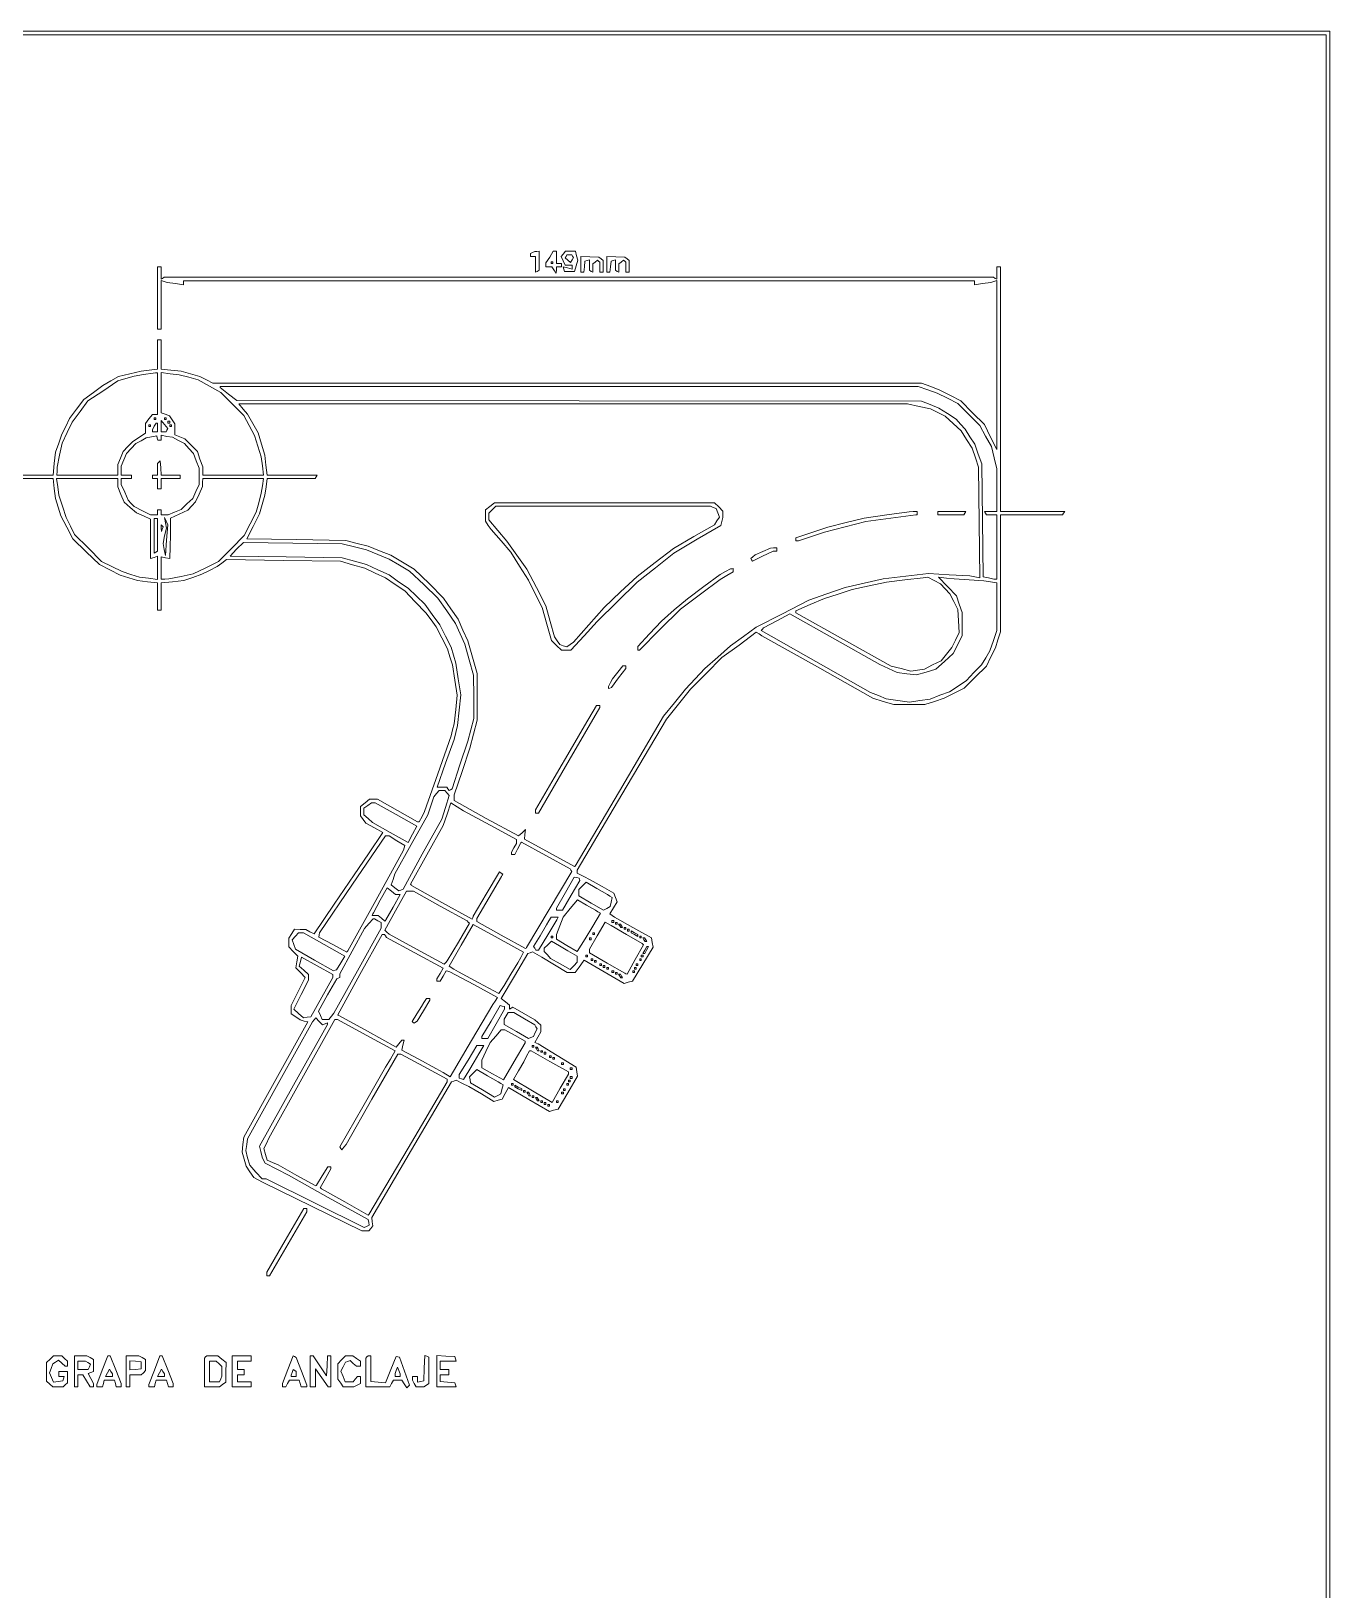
# Paper-space layout 'AN-13-DGE-068' of a CAD drawing. Header units: metres, sheet in millimetres. Extents: x 12 to 193, y 4 to 291.
# Drawn here: x 98.2 to 192.7, y 156.4 to 269.9 of the extents above; entities that cross this region are included whole.
import ezdxf

# ---------------------------------------------------------------- set-up
doc = ezdxf.new("R2010")
doc.units = ezdxf.units.M
doc.layers.add('DGE_CONTORNOS', color=7, linetype='Continuous', lineweight=0)
doc.layers.add('DGE_DATOS', color=7, linetype='Continuous', lineweight=0)

# ---------------------------------------------------------------- blocks, each defined once
blk = doc.blocks.new('LP_REF_DGE_MT_068')
at = {"layer": 'DGE_CONTORNOS'}
for points in [[(29.43, 147.7), (29.43, 25.53), (111.08, 25.53), (192.74, 25.53), (192.74, 147.7), (192.74, 269.87), (111.08, 269.87), (29.43, 269.87)], [(192.48, 163.99), (192.48, 58.35), (117.71, 58.35), (42.93, 58.35), (42.93, 163.99), (42.93, 269.62), (117.71, 269.62), (192.48, 269.62)], [(134.72, 253.76), (134.56, 253.7), (134.56, 253.58), (134.56, 253.47), (134.75, 253.47), (134.94, 253.47), (134.94, 252.89), (134.94, 252.32), (135.06, 252.39), (135.19, 252.47), (135.19, 253.16), (135.19, 253.85), (135.03, 253.84), (134.87, 253.83)], [(135.96, 253.42), (135.69, 253), (135.69, 252.85), (135.69, 252.71), (135.9, 252.71), (136.11, 252.71), (136.27, 252.49), (136.44, 252.27), (136.45, 252.49), (136.45, 252.71), (136.64, 252.71), (136.83, 252.71), (136.83, 252.84), (136.83, 252.96), (136.64, 252.96), (136.45, 252.96), (136.45, 253.4), (136.45, 253.85), (136.33, 253.85), (136.22, 253.85)], [(136.2, 253.03), (136.2, 252.96), (136.14, 252.96), (136.07, 252.96), (136.07, 253.03), (136.07, 253.09), (136.14, 253.09), (136.2, 253.09)], [(136.95, 253.65), (136.79, 253.46), (136.93, 253.15), (137.08, 252.84), (137.33, 252.84), (137.59, 252.84), (137.59, 252.7), (137.59, 252.56), (137.26, 252.64), (136.93, 252.72), (136.99, 252.56), (137.04, 252.39), (137.4, 252.39), (137.77, 252.39), (137.88, 252.8), (138, 253.2), (137.92, 253.52), (137.83, 253.85), (137.47, 253.85), (137.11, 253.85)], [(137.63, 253.49), (137.7, 253.39), (137.59, 253.22), (137.48, 253.04), (137.28, 253.21), (137.08, 253.37), (137.15, 253.48), (137.22, 253.59), (137.4, 253.59), (137.57, 253.59)], [(138.22, 252.9), (138.22, 252.33), (138.34, 252.33), (138.45, 252.33), (138.49, 252.73), (138.53, 253.13), (138.69, 253.18), (138.85, 253.24), (138.85, 252.85), (138.85, 252.47), (138.97, 252.39), (139.1, 252.32), (139.1, 252.62), (139.1, 252.93), (139.27, 253.07), (139.44, 253.21), (139.52, 253.13), (139.61, 253.05), (139.61, 252.69), (139.61, 252.33), (139.73, 252.33), (139.86, 252.33), (139.86, 252.76), (139.86, 253.18), (139.7, 253.3), (139.54, 253.42), (138.88, 253.45), (138.22, 253.47)], [(140.11, 252.9), (140.11, 252.33), (140.23, 252.33), (140.35, 252.33), (140.39, 252.73), (140.43, 253.13), (140.58, 253.18), (140.74, 253.24), (140.74, 252.85), (140.74, 252.47), (140.87, 252.39), (140.99, 252.32), (140.99, 252.62), (140.99, 252.93), (141.16, 253.07), (141.33, 253.21), (141.42, 253.13), (141.5, 253.05), (141.5, 252.69), (141.5, 252.33), (141.62, 252.33), (141.75, 252.33), (141.75, 252.76), (141.75, 253.18), (141.59, 253.3), (141.44, 253.42), (140.77, 253.45), (140.11, 253.47)], [(107.42, 243.5), (107.42, 241.98), (107.24, 241.98), (107.06, 241.98), (106.8, 241.65), (106.54, 241.32), (106.54, 240.96), (106.54, 240.6), (106.07, 240.29), (105.59, 239.99), (105.25, 239.63), (104.91, 239.27), (104.72, 238.8), (104.52, 238.33), (104.52, 237.95), (104.52, 237.56), (102.31, 237.56), (100.1, 237.56), (100.11, 237.85), (100.11, 238.13), (100.29, 239.01), (100.48, 239.88), (100.84, 240.65), (101.2, 241.41), (101.78, 242.19), (102.35, 242.96), (103.44, 243.68), (104.53, 244.41), (105.12, 244.59), (105.72, 244.77), (106.41, 244.88), (107.11, 244.98), (107.27, 245), (107.42, 245.01)], [(109.7, 244.68), (110.39, 244.49), (111.21, 244.03), (112.03, 243.58), (112.86, 242.74), (113.69, 241.9), (114.08, 241.18), (114.48, 240.45), (114.73, 239.67), (114.97, 238.89), (115.05, 238.23), (115.13, 237.56), (112.92, 237.56), (110.71, 237.56), (110.71, 237.86), (110.71, 238.16), (110.51, 238.72), (110.32, 239.27), (109.86, 239.73), (109.41, 240.2), (109.05, 240.35), (108.69, 240.5), (108.69, 240.9), (108.69, 241.3), (108.48, 241.58), (108.28, 241.87), (107.98, 241.99), (107.68, 242.1), (107.68, 243.56), (107.68, 245.02), (108.34, 244.94), (109, 244.86)], [(163.47, 243.77), (164.15, 243.53), (164.91, 243.15), (165.67, 242.77), (166.47, 241.96), (167.27, 241.16), (167.69, 240.4), (168.12, 239.64), (168.31, 238.82), (168.5, 238.01), (168.5, 236.46), (168.51, 234.91), (168.06, 234.91), (167.61, 234.91), (167.69, 234.79), (167.76, 234.66), (168.13, 234.66), (168.51, 234.66), (168.51, 232.33), (168.51, 229.99), (168.4, 229.99), (168.29, 229.99), (167.9, 230.07), (167.52, 230.15), (167.47, 234.27), (167.41, 238.39), (167.15, 239.09), (166.89, 239.8), (166.55, 240.35), (166.2, 240.91), (165.87, 241.27), (165.54, 241.63), (164.91, 242.04), (164.28, 242.44), (163.65, 242.69), (163.02, 242.93), (138.1, 242.96), (113.19, 243), (112.58, 243.46), (111.97, 243.93), (111.97, 243.96), (111.97, 244), (137.38, 244), (162.79, 244)], [(107.3, 241.67), (107.3, 241.6), (107.23, 241.6), (107.17, 241.6), (107.17, 241.67), (107.17, 241.73), (107.23, 241.73), (107.3, 241.73)], [(108.06, 241.67), (108.06, 241.6), (107.99, 241.6), (107.93, 241.6), (107.93, 241.67), (107.93, 241.73), (107.99, 241.73), (108.06, 241.73)], [(162.85, 242.56), (163.68, 242.38), (164.21, 242.11), (164.75, 241.84), (165.32, 241.31), (165.9, 240.78), (166.3, 240.15), (166.71, 239.51), (166.94, 238.82), (167.16, 238.13), (167.21, 234.11), (167.27, 230.09), (166.91, 230.16), (166.55, 230.23), (165.04, 230.31), (163.52, 230.39), (161.88, 230.19), (160.23, 230), (158.85, 229.69), (157.46, 229.38), (156.14, 228.92), (154.81, 228.46), (152.91, 227.47), (151, 226.49), (150.07, 225.81), (149.13, 225.13), (148.19, 224.31), (147.24, 223.49), (146.54, 222.73), (145.84, 221.98), (145.04, 220.99), (144.25, 220.01), (141.03, 214.56), (137.81, 209.1), (137.79, 209.08), (137.77, 209.06), (135.94, 210.05), (134.12, 211.05), (134.16, 211.4), (134.21, 211.76), (133.95, 211.52), (133.69, 211.29), (131.35, 212.57), (129, 213.86), (129, 214.08), (129, 214.29), (129.58, 215.99), (130.15, 217.69), (130.42, 218.7), (130.69, 219.71), (130.68, 221.41), (130.68, 223.11), (130.34, 224.3), (130, 225.49), (129.64, 226.27), (129.29, 227.06), (128.76, 227.83), (128.24, 228.6), (127.18, 229.66), (126.11, 230.72), (125.25, 231.22), (124.4, 231.72), (123.58, 232.05), (122.76, 232.39), (121.94, 232.59), (121.12, 232.8), (117.51, 232.86), (113.91, 232.92), (114.38, 233.82), (114.84, 234.73), (115.04, 235.42), (115.24, 236.11), (115.32, 236.71), (115.39, 237.31), (117.14, 237.31), (118.89, 237.31), (118.97, 237.44), (119.05, 237.56), (117.22, 237.56), (115.39, 237.56), (115.31, 238.29), (115.22, 239.02), (114.98, 239.82), (114.74, 240.63), (114.35, 241.31), (113.96, 241.99), (113.65, 242.37), (113.33, 242.74), (137.67, 242.74), (162.01, 242.74)], [(106.92, 241.16), (106.92, 241.1), (106.86, 241.1), (106.79, 241.1), (106.79, 241.16), (106.79, 241.23), (106.86, 241.23), (106.92, 241.23)], [(107.42, 241.04), (107.42, 240.72), (107.23, 240.72), (107.05, 240.72), (107.05, 240.79), (107.05, 240.86), (107.18, 241.11), (107.31, 241.35), (107.37, 241.35), (107.42, 241.35)], [(108.11, 240.83), (108.04, 240.72), (107.86, 240.72), (107.68, 240.72), (107.68, 241.13), (107.68, 241.54), (107.93, 241.24), (108.18, 240.95)], [(108.31, 241.41), (108.31, 241.35), (108.24, 241.35), (108.18, 241.35), (108.18, 241.41), (108.18, 241.48), (108.24, 241.48), (108.31, 241.48)], [(108.43, 241.16), (108.43, 241.1), (108.37, 241.1), (108.31, 241.1), (108.31, 241.16), (108.31, 241.23), (108.37, 241.23), (108.43, 241.23)], [(107.56, 240.09), (107.68, 240.09), (107.68, 240.28), (107.68, 240.46), (108.09, 240.38), (108.5, 240.31), (108.94, 240.08), (109.38, 239.86), (109.71, 239.5), (110.04, 239.14), (110.24, 238.6), (110.45, 238.06), (110.45, 237.47), (110.45, 236.87), (110.21, 236.37), (109.98, 235.86), (109.55, 235.46), (109.13, 235.05), (108.66, 234.86), (108.19, 234.66), (107.93, 234.66), (107.68, 234.66), (107.68, 234.85), (107.68, 235.04), (107.55, 235.04), (107.42, 235.04), (107.42, 234.85), (107.42, 234.66), (107.17, 234.66), (106.91, 234.66), (106.32, 234.96), (105.72, 235.27), (105.51, 235.5), (105.29, 235.74), (105.04, 236.31), (104.78, 236.87), (104.78, 237.09), (104.77, 237.31), (105.15, 237.31), (105.53, 237.31), (105.53, 237.44), (105.53, 237.56), (105.15, 237.56), (104.77, 237.56), (104.77, 237.88), (104.77, 238.2), (104.97, 238.67), (105.17, 239.14), (105.51, 239.5), (105.85, 239.86), (106.23, 240.06), (106.6, 240.26), (106.98, 240.34), (107.36, 240.42), (107.4, 240.25), (107.44, 240.09)], [(107.52, 238.5), (107.42, 238.41), (107.42, 237.99), (107.42, 237.56), (107.23, 237.56), (107.05, 237.56), (107.05, 237.44), (107.05, 237.31), (107.23, 237.31), (107.42, 237.31), (107.42, 236.93), (107.42, 236.56), (107.55, 236.56), (107.68, 236.56), (107.68, 236.93), (107.68, 237.31), (108.37, 237.31), (109.06, 237.31), (109.06, 237.44), (109.06, 237.56), (108.38, 237.56), (107.69, 237.56), (107.65, 238.08), (107.61, 238.6)], [(104.52, 237.01), (104.52, 236.7), (104.76, 236.15), (104.99, 235.6), (105.44, 235.21), (105.89, 234.82), (106.4, 234.59), (106.92, 234.36), (106.92, 232.93), (106.92, 231.49), (107.17, 231.57), (107.42, 231.65), (107.42, 230.81), (107.42, 229.97), (106.76, 230.05), (106.1, 230.14), (105.47, 230.33), (104.84, 230.53), (104.09, 230.9), (103.35, 231.28), (102.37, 232.26), (101.39, 233.23), (101.08, 233.85), (100.77, 234.47), (100.51, 235.29), (100.24, 236.11), (100.16, 236.71), (100.08, 237.31), (102.3, 237.31), (104.52, 237.31)], [(115.05, 236.78), (114.97, 236.24), (114.79, 235.55), (114.6, 234.87), (114.16, 234.01), (113.73, 233.15), (112.8, 232.21), (111.86, 231.28), (110.94, 230.82), (110.01, 230.37), (109.13, 230.18), (108.24, 230), (107.96, 229.99), (107.68, 229.99), (107.68, 230.8), (107.68, 231.6), (107.99, 231.54), (108.31, 231.48), (108.34, 232.34), (108.36, 233.21), (108.37, 233.81), (108.37, 234.42), (109, 234.71), (109.63, 235.01), (109.91, 235.31), (110.18, 235.61), (110.44, 236.18), (110.7, 236.74), (110.7, 237.03), (110.71, 237.31), (112.92, 237.31), (115.13, 237.31)], [(131.61, 235.28), (131.28, 235.02), (131.28, 234.62), (131.28, 234.21), (131.49, 233.9), (131.7, 233.59), (132.42, 232.77), (133.14, 231.95), (133.77, 230.93), (134.41, 229.9), (134.91, 228.91), (135.41, 227.91), (135.75, 226.71), (136.09, 225.51), (136.46, 225.16), (136.83, 224.82), (137.17, 224.82), (137.5, 224.82), (138.46, 225.86), (139.41, 226.9), (140.87, 228.34), (142.32, 229.77), (143.66, 230.82), (145, 231.88), (146.7, 232.89), (148.41, 233.89), (148.49, 234.18), (148.56, 234.47), (148.56, 234.7), (148.57, 234.93), (148.26, 235.24), (147.95, 235.55), (139.94, 235.55), (131.94, 235.55)], [(147.87, 235.21), (148.08, 235.13), (148.2, 234.82), (148.32, 234.5), (148.13, 234.22), (147.95, 233.93), (146.46, 233.08), (144.97, 232.22), (143.64, 231.2), (142.32, 230.18), (141.12, 229.05), (139.92, 227.91), (138.81, 226.65), (137.69, 225.39), (137.45, 225.22), (137.21, 225.05), (136.95, 225.13), (136.7, 225.22), (136.51, 225.5), (136.32, 225.79), (136, 226.91), (135.67, 228.04), (134.99, 229.38), (134.3, 230.72), (133.58, 231.73), (132.85, 232.75), (132.19, 233.52), (131.53, 234.3), (131.53, 234.54), (131.53, 234.79), (131.78, 235.04), (132.03, 235.29), (139.85, 235.29), (147.66, 235.29)], [(160.49, 234.66), (158.85, 234.43), (157.53, 234.1), (156.2, 233.77), (155.03, 233.38), (153.87, 233), (153.87, 232.88), (153.87, 232.77), (153.97, 232.77), (154.07, 232.77), (155.01, 233.09), (155.95, 233.41), (157.46, 233.79), (158.98, 234.18), (160.79, 234.42), (162.6, 234.66), (162.65, 234.66), (162.7, 234.66), (162.7, 234.79), (162.7, 234.91), (162.42, 234.9), (162.13, 234.89)], [(164.22, 234.79), (164.22, 234.66), (165.15, 234.66), (166.09, 234.66), (166.17, 234.79), (166.25, 234.91), (165.23, 234.91), (164.22, 234.91)], [(107.42, 233.22), (107.42, 232.03), (107.3, 231.95), (107.17, 231.87), (107.17, 233.14), (107.17, 234.41), (107.3, 234.41), (107.42, 234.41)], [(107.76, 233.63), (107.7, 233.46), (107.69, 233.71), (107.68, 233.95), (107.75, 233.87), (107.83, 233.79)], [(108.08, 232.82), (108.01, 231.7), (107.91, 232.14), (107.82, 232.58), (107.94, 233.14), (108.07, 233.7), (108, 234.08), (107.93, 234.47), (108.04, 234.21), (108.16, 233.95)], [(121.75, 232.34), (122.63, 232.13), (123.45, 231.79), (124.27, 231.45), (125.02, 231.01), (125.76, 230.57), (126.8, 229.59), (127.83, 228.61), (128.47, 227.68), (129.11, 226.76), (129.44, 226.01), (129.78, 225.26), (130.1, 224.12), (130.42, 222.99), (130.43, 221.41), (130.43, 219.83), (130.22, 219.01), (130, 218.19), (129.43, 216.46), (128.86, 214.72), (128.75, 214.66), (128.64, 214.59), (128.56, 214.72), (128.48, 214.85), (128.13, 214.85), (127.78, 214.85), (128.39, 216.58), (129.01, 218.32), (129.14, 218.82), (129.26, 219.33), (129.38, 220.45), (129.49, 221.57), (129.31, 222.72), (129.14, 223.87), (128.96, 224.45), (128.78, 225.03), (128.37, 225.84), (127.96, 226.65), (127.42, 227.41), (126.88, 228.16), (126.27, 228.74), (125.66, 229.32), (124.97, 229.8), (124.27, 230.29), (123.45, 230.66), (122.63, 231.04), (121.75, 231.29), (120.86, 231.54), (116.78, 231.6), (112.7, 231.66), (113.18, 232.16), (113.67, 232.66), (117.27, 232.61), (120.86, 232.56)], [(151.47, 232), (150.91, 231.75), (150.75, 231.61), (150.59, 231.48), (150.65, 231.38), (150.71, 231.29), (151.46, 231.65), (152.22, 232.01), (152.35, 232.01), (152.48, 232.01), (152.48, 232.14), (152.48, 232.26), (152.26, 232.26), (152.04, 232.25)], [(148.76, 230.54), (148.38, 230.33), (147.18, 229.45), (145.98, 228.56), (145.03, 227.74), (144.09, 226.93), (143.23, 226.01), (142.38, 225.09), (142.38, 224.96), (142.38, 224.82), (142.43, 224.82), (142.49, 224.82), (143.98, 226.31), (145.47, 227.79), (146.93, 228.88), (148.38, 229.96), (148.85, 230.24), (149.32, 230.52), (149.32, 230.64), (149.32, 230.75), (149.23, 230.74), (149.13, 230.74)], [(166.49, 229.93), (167.56, 229.86), (168.03, 229.78), (168.51, 229.71), (168.51, 227.98), (168.51, 226.25), (168.25, 225.51), (168, 224.77), (167.7, 224.26), (167.39, 223.75), (166.84, 223.18), (166.3, 222.61), (165.68, 222.2), (165.06, 221.79), (164.35, 221.53), (163.65, 221.26), (162.9, 221.14), (162.15, 221.02), (161.3, 221.15), (160.44, 221.28), (159.88, 221.51), (159.32, 221.73), (155.33, 223.99), (151.34, 226.25), (151.44, 226.34), (151.53, 226.43), (152.48, 226.95), (153.44, 227.46), (156.71, 225.62), (159.99, 223.77), (160.62, 223.48), (161.25, 223.19), (161.96, 223.1), (162.66, 223.02), (163.36, 223.22), (164.06, 223.43), (164.7, 224), (165.33, 224.57), (165.66, 225.22), (165.98, 225.88), (165.98, 226.71), (165.98, 227.55), (165.77, 228.16), (165.56, 228.78), (164.91, 229.45), (164.26, 230.12), (164.84, 230.06), (165.41, 230)], [(163.94, 229.88), (164.4, 229.64), (164.74, 229.28), (165.08, 228.92), (165.37, 228.35), (165.66, 227.78), (165.71, 226.94), (165.76, 226.09), (165.49, 225.55), (165.23, 225.01), (164.84, 224.53), (164.44, 224.05), (163.83, 223.74), (163.23, 223.44), (162.74, 223.36), (162.25, 223.28), (161.53, 223.47), (160.82, 223.66), (157.35, 225.59), (153.88, 227.53), (153.87, 227.6), (153.87, 227.68), (154.91, 228.13), (155.95, 228.57), (156.96, 228.9), (157.97, 229.23), (159.22, 229.5), (160.47, 229.76), (161.81, 229.93), (163.14, 230.09), (163.31, 230.1), (163.47, 230.12)], [(140.91, 223.21), (140.53, 222.74), (140.38, 222.46), (140.24, 222.18), (140.24, 222.1), (140.24, 222.02), (140.35, 222.06), (140.46, 222.1), (140.98, 222.8), (141.5, 223.49), (141.5, 223.58), (141.5, 223.68), (141.39, 223.68), (141.29, 223.68)], [(138.49, 219.3), (137.62, 217.81), (136.28, 215.51), (134.94, 213.2), (134.94, 213.08), (134.94, 212.95), (135.04, 212.95), (135.15, 212.95), (137.38, 216.8), (139.61, 220.64), (139.61, 220.71), (139.61, 220.78), (139.48, 220.78), (139.36, 220.78)], [(128.5, 214.41), (128.65, 214.23), (128.37, 213.37), (128.1, 212.51), (126.69, 209.96), (125.29, 207.41), (125.13, 207.35), (124.98, 207.29), (124.7, 207.51), (124.42, 207.74), (124.56, 208.13), (124.7, 208.53), (125.89, 210.67), (127.09, 212.82), (127.31, 213.49), (127.52, 214.15), (127.72, 214.37), (127.91, 214.59), (128.13, 214.59), (128.34, 214.59)], [(124.78, 212.86), (126.3, 212.01), (125.97, 211.41), (125.65, 210.82), (124.36, 211.55), (123.07, 212.28), (122.75, 212.55), (122.44, 212.83), (122.44, 213.07), (122.44, 213.32), (122.72, 213.51), (123, 213.71), (123.13, 213.71), (123.26, 213.71)], [(131.62, 212.08), (133.55, 211.04), (133.54, 210.89), (133.54, 210.75), (133.36, 210.43), (133.18, 210.11), (133.17, 210.02), (133.17, 209.93), (133.29, 209.93), (133.42, 209.93), (133.62, 210.34), (133.83, 210.75), (133.87, 210.79), (133.91, 210.83), (135.68, 209.86), (137.46, 208.89), (137.51, 208.8), (137.57, 208.71), (135.93, 205.94), (134.28, 203.17), (134.24, 203.13), (134.2, 203.09), (132.42, 204.08), (130.65, 205.07), (130.65, 205.17), (130.65, 205.27), (131.55, 206.81), (132.45, 208.35), (132.5, 208.43), (132.54, 208.52), (132.42, 208.59), (132.3, 208.67), (131.35, 207.06), (130.4, 205.44), (130.36, 205.34), (130.32, 205.23), (128.12, 206.45), (125.91, 207.68), (125.87, 207.73), (125.82, 207.77), (127.02, 209.91), (128.22, 212.06), (128.5, 212.88), (128.77, 213.7), (129.23, 213.41), (129.7, 213.13)], [(124.84, 210.94), (125.41, 210.59), (125.37, 210.43), (125.33, 210.26), (123.3, 206.59), (121.26, 202.92), (121.23, 202.88), (121.2, 202.84), (120.18, 203.38), (119.16, 203.93), (119.19, 204.09), (119.22, 204.25), (121.62, 207.78), (124.02, 211.31), (124.15, 211.3), (124.27, 211.29)], [(138.13, 208.14), (138.15, 208.06), (137.53, 206.97), (136.9, 205.89), (136.68, 205.89), (136.45, 205.89), (136.45, 205.96), (136.45, 206.04), (137.1, 207.17), (137.75, 208.3), (137.93, 208.26), (138.1, 208.22)], [(140.35, 206.91), (140.52, 206.8), (140.44, 206.47), (140.36, 206.15), (140.12, 206.02), (139.88, 205.89), (138.98, 206.4), (138.09, 206.92), (138.09, 207.16), (138.09, 207.4), (138.35, 207.66), (138.61, 207.92), (139.39, 207.47), (140.17, 207.02)], [(124.91, 207.02), (125.08, 207.02), (124.56, 206.11), (124.04, 205.19), (124, 205.14), (123.96, 205.09), (123.73, 205.3), (123.49, 205.51), (123.27, 205.51), (123.05, 205.51), (123.09, 205.61), (123.14, 205.7), (123.63, 206.61), (124.13, 207.51), (124.44, 207.27), (124.75, 207.02)], [(127.99, 206.19), (129.95, 205.11), (130.04, 205.02), (130.12, 204.94), (129.32, 203.57), (128.51, 202.19), (128.4, 202.08), (128.28, 201.96), (126.28, 203.05), (124.27, 204.14), (124.12, 204.29), (123.97, 204.44), (124.75, 205.85), (125.53, 207.27), (125.79, 207.27), (126.04, 207.27)], [(139.47, 205.77), (139.65, 205.66), (139.1, 204.73), (138.55, 203.8), (138.26, 203.34), (137.97, 202.87), (137.21, 203.32), (136.45, 203.77), (136.45, 203.94), (136.45, 204.12), (136.69, 204.75), (136.93, 205.38), (137.46, 206.01), (137.98, 206.64), (138.64, 206.26), (139.29, 205.88)], [(136.54, 205.29), (136.49, 205.19), (135.82, 204.09), (135.15, 202.98), (135.05, 202.98), (134.95, 202.98), (134.87, 203.11), (134.79, 203.24), (135.26, 204.03), (135.73, 204.81), (135.9, 205.1), (136.08, 205.38), (136.33, 205.38), (136.59, 205.38)], [(119.55, 203.4), (121.05, 202.55), (120.75, 202.05), (120.45, 201.54), (120.34, 201.51), (120.23, 201.48), (118.85, 202.26), (117.46, 203.05), (117.34, 203.39), (117.22, 203.73), (117.45, 203.99), (117.69, 204.25), (117.87, 204.25), (118.05, 204.25)], [(123.46, 205.12), (123.7, 204.99), (123.7, 204.79), (123.7, 204.58), (121.98, 201.48), (120.26, 198.38), (120.07, 198.16), (119.88, 197.94), (119.64, 197.94), (119.41, 197.94), (119.27, 198.23), (119.14, 198.53), (119.8, 199.72), (120.47, 200.9), (120.57, 200.94), (120.68, 200.99), (120.68, 201.12), (120.68, 201.26), (121.58, 202.91), (122.48, 204.56), (122.8, 204.91), (123.12, 205.26), (123.17, 205.26), (123.22, 205.26)], [(133.85, 202.45), (133.65, 202.06), (133.14, 201.23), (132.64, 200.4), (132.46, 200.11), (132.27, 199.82), (130.8, 200.6), (129.32, 201.39), (128.98, 201.59), (128.64, 201.8), (129.52, 203.33), (130.4, 204.85), (132.22, 203.84), (134.05, 202.83)], [(141.56, 204.12), (142.7, 203.47), (142.74, 203.42), (142.79, 203.37), (142.19, 202.3), (141.59, 201.23), (141.51, 201.26), (141.44, 201.3), (140.14, 202.04), (138.85, 202.78), (138.85, 202.91), (138.85, 203.05), (139.42, 204.03), (139.99, 205.01), (140.21, 204.89), (140.43, 204.77)], [(139.23, 204.18), (139.23, 204.12), (139.16, 204.12), (139.1, 204.12), (139.1, 204.18), (139.1, 204.25), (139.16, 204.25), (139.23, 204.25)], [(140.62, 205.07), (140.62, 205), (140.55, 205), (140.49, 205), (140.49, 205.07), (140.49, 205.13), (140.55, 205.13), (140.62, 205.13)], [(140.87, 204.94), (140.87, 204.88), (140.8, 204.88), (140.74, 204.88), (140.74, 204.94), (140.74, 205), (140.8, 205), (140.87, 205)], [(141.18, 204.75), (141.26, 204.62), (141.2, 204.62), (141.13, 204.62), (141.06, 204.75), (140.98, 204.88), (141.04, 204.88), (141.11, 204.88)], [(141.5, 204.56), (141.5, 204.5), (141.44, 204.5), (141.37, 204.5), (141.37, 204.56), (141.37, 204.62), (141.44, 204.62), (141.5, 204.62)], [(141.75, 204.44), (141.75, 204.37), (141.69, 204.37), (141.62, 204.37), (141.62, 204.44), (141.62, 204.5), (141.69, 204.5), (141.75, 204.5)], [(142.38, 204.05), (142.38, 203.98), (142.13, 204.12), (141.88, 204.25), (141.88, 204.32), (141.88, 204.38), (142.13, 204.25), (142.38, 204.11)], [(124.01, 204.01), (124.08, 203.9), (126.15, 202.78), (128.21, 201.67), (127.98, 201.29), (127.74, 200.9), (127.74, 200.81), (127.74, 200.71), (127.86, 200.71), (127.98, 200.71), (128.21, 201.09), (128.43, 201.48), (128.56, 201.44), (128.69, 201.41), (130.43, 200.47), (132.16, 199.54), (131.99, 199.27), (131.82, 199.01), (130.27, 196.39), (128.72, 193.76), (128.2, 194.07), (127.68, 194.37), (126.44, 195.03), (125.2, 195.69), (125.28, 196.06), (125.36, 196.42), (125.28, 196.42), (125.2, 196.42), (124.99, 196.17), (124.78, 195.92), (122.69, 197.07), (120.61, 198.22), (120.57, 198.25), (120.54, 198.28), (122.15, 201.2), (123.77, 204.11), (123.85, 204.12), (123.94, 204.12)], [(137.62, 202.74), (137.96, 202.54), (137.96, 202.32), (137.96, 202.1), (137.71, 201.84), (137.45, 201.58), (136.73, 201.98), (136.01, 202.38), (135.79, 202.63), (135.57, 202.89), (135.57, 203), (135.57, 203.11), (135.83, 203.37), (136.09, 203.63), (136.68, 203.28), (137.27, 202.94)], [(136.2, 203.93), (136.2, 203.87), (136.14, 203.87), (136.07, 203.87), (136.07, 203.93), (136.07, 203.99), (136.14, 203.99), (136.2, 203.99)], [(138.97, 203.8), (138.97, 203.74), (138.91, 203.74), (138.85, 203.74), (138.85, 203.8), (138.85, 203.87), (138.91, 203.87), (138.97, 203.87)], [(142.63, 203.93), (142.63, 203.87), (142.57, 203.87), (142.51, 203.87), (142.51, 203.93), (142.51, 203.99), (142.57, 203.99), (142.63, 203.99)], [(142.95, 203.74), (143.03, 203.61), (142.96, 203.61), (142.9, 203.61), (142.82, 203.74), (142.75, 203.87), (142.81, 203.87), (142.87, 203.87)], [(143.01, 202.98), (142.88, 202.73), (142.81, 202.73), (142.75, 202.73), (142.89, 202.98), (143.02, 203.24), (143.09, 203.24), (143.15, 203.24)], [(120.17, 201.09), (120.17, 200.99), (119.37, 199.56), (118.57, 198.12), (118.31, 198.09), (118.05, 198.05), (117.69, 198.36), (117.33, 198.68), (117.87, 199.74), (118.4, 200.8), (118.4, 201.01), (118.4, 201.21), (118.07, 201.51), (117.74, 201.82), (117.82, 202.14), (117.9, 202.46), (119.03, 201.83), (120.17, 201.2)], [(138.72, 202.54), (138.72, 202.48), (138.66, 202.48), (138.6, 202.48), (138.6, 202.54), (138.6, 202.61), (138.66, 202.61), (138.72, 202.61)], [(139.1, 202.29), (139.1, 202.23), (139.04, 202.23), (138.97, 202.23), (138.97, 202.29), (138.97, 202.35), (139.04, 202.35), (139.1, 202.35)], [(139.35, 202.16), (139.35, 202.1), (139.29, 202.1), (139.23, 202.1), (139.23, 202.16), (139.23, 202.23), (139.29, 202.23), (139.35, 202.23)], [(139.73, 201.91), (139.73, 201.85), (139.67, 201.85), (139.61, 201.85), (139.61, 201.91), (139.61, 201.97), (139.67, 201.97), (139.73, 201.97)], [(142.38, 201.91), (142.38, 201.85), (142.32, 201.85), (142.26, 201.85), (142.26, 201.91), (142.26, 201.97), (142.32, 201.97), (142.38, 201.97)], [(142.63, 202.29), (142.63, 202.23), (142.57, 202.23), (142.51, 202.23), (142.51, 202.29), (142.51, 202.35), (142.57, 202.35), (142.63, 202.35)], [(142.76, 202.54), (142.76, 202.48), (142.7, 202.48), (142.63, 202.48), (142.63, 202.54), (142.63, 202.61), (142.7, 202.61), (142.76, 202.61)], [(139.98, 201.78), (139.98, 201.72), (139.92, 201.72), (139.86, 201.72), (139.86, 201.78), (139.86, 201.85), (139.92, 201.85), (139.98, 201.85)], [(140.24, 201.66), (140.24, 201.6), (140.17, 201.6), (140.11, 201.6), (140.11, 201.66), (140.11, 201.72), (140.17, 201.72), (140.24, 201.72)], [(140.62, 201.41), (140.62, 201.34), (140.55, 201.34), (140.49, 201.34), (140.49, 201.41), (140.49, 201.47), (140.55, 201.47), (140.62, 201.47)], [(140.87, 201.28), (140.87, 201.22), (140.8, 201.22), (140.74, 201.22), (140.74, 201.28), (140.74, 201.34), (140.8, 201.34), (140.87, 201.34)], [(141.18, 201.09), (141.26, 200.96), (141.2, 200.96), (141.13, 200.96), (141.06, 201.09), (140.98, 201.22), (141.04, 201.22), (141.11, 201.22)], [(142.13, 201.41), (142.13, 201.34), (142.07, 201.34), (142, 201.34), (142, 201.41), (142, 201.47), (142.07, 201.47), (142.13, 201.47)], [(142.26, 201.66), (142.26, 201.6), (142.19, 201.6), (142.13, 201.6), (142.13, 201.66), (142.13, 201.72), (142.19, 201.72), (142.26, 201.72)], [(126.81, 199.17), (126.63, 198.88), (126.3, 198.33), (125.96, 197.79), (126.02, 197.72), (126.09, 197.66), (126.2, 197.73), (126.32, 197.8), (126.78, 198.57), (127.24, 199.34), (127.24, 199.4), (127.24, 199.45), (127.11, 199.45), (126.99, 199.45)], [(132.68, 198.78), (132.68, 198.69), (132.07, 197.62), (131.47, 196.55), (131.24, 196.55), (131.02, 196.55), (131.02, 196.62), (131.02, 196.69), (131.69, 197.82), (132.35, 198.94), (132.51, 198.91), (132.68, 198.88)], [(119.61, 197.61), (119.79, 197.68), (119.79, 197.62), (119.79, 197.56), (117.32, 193.14), (114.85, 188.71), (114.94, 188.31), (115.03, 187.9), (115.14, 187.69), (115.25, 187.48), (116.1, 187.04), (116.95, 186.6), (119.85, 184.98), (122.76, 183.36), (122.79, 183.15), (122.83, 182.95), (122.64, 182.87), (122.45, 182.8), (118.89, 184.56), (115.33, 186.32), (115.18, 186.32), (115.03, 186.32), (114.58, 186.82), (114.13, 187.32), (113.98, 187.86), (113.84, 188.4), (113.91, 188.82), (113.97, 189.25), (116.33, 193.5), (118.69, 197.75), (118.81, 197.9), (118.93, 198.04), (119.18, 197.79), (119.43, 197.54)], [(122.61, 196.79), (124.71, 195.64), (124.37, 195.05), (124.02, 194.46), (122.36, 191.57), (120.69, 188.67), (120.77, 188.55), (120.84, 188.43), (120.99, 188.63), (121.14, 188.84), (123.02, 192.12), (124.9, 195.41), (125.02, 195.41), (125.13, 195.41), (126.81, 194.5), (128.5, 193.58), (128.5, 193.48), (128.5, 193.38), (125.65, 188.56), (122.79, 183.74), (122.77, 183.72), (122.76, 183.69), (121.05, 184.65), (119.35, 185.6), (119.31, 185.64), (119.26, 185.68), (119.65, 186.36), (120.04, 187.05), (120.04, 187.13), (120.04, 187.21), (119.93, 187.21), (119.81, 187.21), (119.41, 186.54), (119, 185.88), (118.98, 185.85), (118.95, 185.82), (117.57, 186.58), (116.2, 187.35), (115.79, 187.52), (115.39, 187.69), (115.27, 188.11), (115.16, 188.53), (115.34, 188.91), (115.53, 189.29), (117.93, 193.61), (120.33, 197.94), (120.42, 197.94), (120.51, 197.94)], [(134.12, 197.98), (134.87, 197.53), (134.96, 197.4), (135.04, 197.26), (134.91, 196.98), (134.78, 196.69), (134.59, 196.62), (134.41, 196.55), (133.54, 197.06), (132.66, 197.57), (132.66, 197.76), (132.66, 197.95), (132.8, 198.2), (132.93, 198.44), (133.14, 198.44), (133.36, 198.44)], [(133.44, 196.77), (134.18, 196.36), (134.18, 196.3), (134.17, 196.23), (133.38, 194.88), (132.59, 193.53), (131.81, 193.97), (131.02, 194.42), (131.03, 194.69), (131.03, 194.97), (131.32, 195.61), (131.62, 196.25), (132.03, 196.71), (132.44, 197.18), (132.57, 197.18), (132.7, 197.18)], [(130.81, 195.44), (130.47, 194.84), (130.08, 194.2), (129.7, 193.56), (129.54, 193.61), (129.38, 193.67), (129.38, 193.79), (129.38, 193.92), (130.02, 194.98), (130.66, 196.04), (130.91, 196.04), (131.16, 196.04)], [(135.97, 194.88), (137.33, 194.11), (137.33, 194.03), (137.33, 193.96), (136.73, 192.92), (136.13, 191.89), (134.72, 192.73), (133.32, 193.56), (133.69, 194.2), (134.07, 194.84), (134.27, 195.25), (134.48, 195.66), (134.55, 195.66), (134.61, 195.66)], [(134.81, 195.98), (134.81, 195.92), (134.75, 195.92), (134.68, 195.92), (134.68, 195.98), (134.68, 196.04), (134.75, 196.04), (134.81, 196.04)], [(135.13, 195.79), (135.2, 195.66), (135.14, 195.66), (135.08, 195.66), (135, 195.79), (134.92, 195.92), (134.98, 195.92), (135.05, 195.92)], [(135.44, 195.6), (135.44, 195.54), (135.38, 195.54), (135.31, 195.54), (135.31, 195.6), (135.31, 195.66), (135.38, 195.66), (135.44, 195.66)], [(135.69, 195.47), (135.69, 195.41), (135.63, 195.41), (135.57, 195.41), (135.57, 195.47), (135.57, 195.54), (135.63, 195.54), (135.69, 195.54)], [(136.07, 195.22), (136.07, 195.16), (136.01, 195.16), (135.95, 195.16), (135.95, 195.22), (135.95, 195.28), (136.01, 195.28), (136.07, 195.28)], [(136.32, 195.1), (136.32, 195.03), (136.26, 195.03), (136.2, 195.03), (136.2, 195.1), (136.2, 195.16), (136.26, 195.16), (136.32, 195.16)], [(132.4, 193.28), (132.57, 193.17), (132.49, 192.84), (132.41, 192.52), (132.18, 192.39), (131.94, 192.27), (131.07, 192.8), (130.21, 193.33), (130.17, 193.54), (130.12, 193.75), (130.39, 194.02), (130.65, 194.28), (131.44, 193.83), (132.22, 193.38)], [(136.96, 194.72), (136.96, 194.65), (136.89, 194.65), (136.83, 194.65), (136.83, 194.72), (136.83, 194.78), (136.89, 194.78), (136.96, 194.78)], [(137.59, 194.34), (137.59, 194.28), (137.52, 194.28), (137.46, 194.28), (137.46, 194.34), (137.46, 194.4), (137.52, 194.4), (137.59, 194.4)], [(133.3, 193.2), (133.3, 193.14), (133.23, 193.14), (133.17, 193.14), (133.17, 193.2), (133.17, 193.27), (133.23, 193.27), (133.3, 193.27)], [(133.93, 192.82), (133.93, 192.75), (133.67, 192.89), (133.42, 193.02), (133.42, 193.09), (133.42, 193.15), (133.67, 193.01), (133.93, 192.88)], [(137.08, 192.82), (137.08, 192.76), (137.02, 192.76), (136.96, 192.76), (136.96, 192.82), (136.96, 192.89), (137.02, 192.89), (137.08, 192.89)], [(137.33, 193.2), (137.33, 193.14), (137.27, 193.14), (137.21, 193.14), (137.21, 193.2), (137.21, 193.27), (137.27, 193.27), (137.33, 193.27)], [(137.46, 193.45), (137.46, 193.39), (137.4, 193.39), (137.33, 193.39), (137.33, 193.45), (137.33, 193.52), (137.4, 193.52), (137.46, 193.52)], [(137.59, 193.71), (137.59, 193.64), (137.52, 193.64), (137.46, 193.64), (137.46, 193.71), (137.46, 193.77), (137.52, 193.77), (137.59, 193.77)], [(134.18, 192.7), (134.18, 192.63), (134.12, 192.63), (134.05, 192.63), (134.05, 192.7), (134.05, 192.76), (134.12, 192.76), (134.18, 192.76)], [(134.49, 192.51), (134.57, 192.38), (134.51, 192.38), (134.45, 192.38), (134.37, 192.51), (134.29, 192.63), (134.35, 192.63), (134.42, 192.63)], [(134.81, 192.32), (134.81, 192.26), (134.75, 192.26), (134.68, 192.26), (134.68, 192.32), (134.68, 192.38), (134.75, 192.38), (134.81, 192.38)], [(135.13, 192.13), (135.2, 192), (135.14, 192), (135.08, 192), (135, 192.13), (134.92, 192.26), (134.98, 192.26), (135.05, 192.26)], [(135.44, 191.94), (135.44, 191.88), (135.38, 191.88), (135.31, 191.88), (135.31, 191.94), (135.31, 192), (135.38, 192), (135.44, 192)], [(135.69, 191.81), (135.69, 191.75), (135.63, 191.75), (135.57, 191.75), (135.57, 191.81), (135.57, 191.88), (135.63, 191.88), (135.69, 191.88)], [(135.95, 191.69), (135.95, 191.62), (135.88, 191.62), (135.82, 191.62), (135.82, 191.69), (135.82, 191.75), (135.88, 191.75), (135.95, 191.75)], [(136.58, 191.94), (136.58, 191.88), (136.51, 191.88), (136.45, 191.88), (136.45, 191.94), (136.45, 192), (136.51, 192), (136.58, 192)], [(136.96, 192.57), (136.96, 192.51), (136.89, 192.51), (136.83, 192.51), (136.83, 192.57), (136.83, 192.63), (136.89, 192.63), (136.96, 192.63)], [(116.72, 181.85), (115.37, 179.53), (115.37, 179.39), (115.37, 179.26), (115.47, 179.26), (115.56, 179.26), (116.92, 181.59), (118.28, 183.93), (118.28, 184.05), (118.28, 184.18), (118.18, 184.18), (118.07, 184.18)], [(99.6, 173.2), (99.35, 172.95), (99.35, 172.27), (99.35, 171.6), (99.58, 171.39), (99.81, 171.18), (100.18, 171.18), (100.56, 171.18), (100.71, 171.33), (100.86, 171.48), (100.86, 171.9), (100.86, 172.31), (100.55, 172.31), (100.23, 172.31), (100.23, 172.13), (100.23, 171.94), (100.43, 171.94), (100.63, 171.94), (100.58, 171.78), (100.53, 171.62), (100.19, 171.58), (99.85, 171.54), (99.7, 171.87), (99.55, 172.2), (99.67, 172.53), (99.79, 172.86), (100, 172.99), (100.22, 173.12), (100.45, 172.91), (100.69, 172.69), (100.78, 172.69), (100.86, 172.69), (100.86, 172.87), (100.86, 173.05), (100.66, 173.25), (100.46, 173.45), (100.16, 173.45), (99.85, 173.45)], [(101.37, 172.31), (101.37, 171.18), (101.49, 171.18), (101.62, 171.18), (101.62, 171.62), (101.62, 172.06), (101.8, 172.06), (101.98, 172.06), (102.25, 171.62), (102.52, 171.18), (102.64, 171.18), (102.75, 171.18), (102.75, 171.31), (102.75, 171.44), (102.57, 171.8), (102.38, 172.16), (102.57, 172.24), (102.75, 172.31), (102.75, 172.75), (102.75, 173.19), (102.51, 173.32), (102.27, 173.45), (101.82, 173.45), (101.37, 173.45)], [(102.36, 172.96), (102.54, 172.85), (102.46, 172.64), (102.38, 172.44), (102, 172.44), (101.62, 172.44), (101.62, 172.76), (101.62, 173.07), (101.9, 173.07), (102.19, 173.07)], [(103.4, 172.4), (103.01, 171.36), (103.01, 171.27), (103.01, 171.18), (103.21, 171.18), (103.41, 171.18), (103.48, 171.43), (103.54, 171.68), (103.92, 171.68), (104.29, 171.68), (104.36, 171.43), (104.42, 171.18), (104.6, 171.18), (104.77, 171.18), (104.77, 171.3), (104.77, 171.42), (104.38, 172.43), (103.98, 173.45), (103.89, 173.45), (103.8, 173.45)], [(104.14, 172.03), (104.14, 171.94), (103.89, 171.94), (103.63, 171.94), (103.77, 172.21), (103.92, 172.48), (104.03, 172.3), (104.14, 172.13)], [(105.15, 172.31), (105.15, 171.18), (105.28, 171.18), (105.4, 171.18), (105.4, 171.62), (105.4, 172.06), (105.82, 172.06), (106.24, 172.06), (106.39, 172.21), (106.54, 172.37), (106.54, 172.78), (106.54, 173.19), (106.3, 173.32), (106.05, 173.45), (105.6, 173.45), (105.15, 173.45)], [(106.23, 172.76), (106.23, 172.5), (105.81, 172.46), (105.4, 172.43), (105.4, 172.76), (105.4, 173.09), (105.81, 173.05), (106.23, 173.01)], [(107.19, 172.4), (106.79, 171.36), (106.79, 171.27), (106.79, 171.18), (106.99, 171.18), (107.2, 171.18), (107.26, 171.43), (107.33, 171.68), (107.7, 171.68), (108.08, 171.68), (108.14, 171.43), (108.21, 171.18), (108.39, 171.18), (108.56, 171.18), (108.56, 171.3), (108.56, 171.42), (108.16, 172.43), (107.76, 173.45), (107.67, 173.45), (107.58, 173.45)], [(107.93, 172.03), (107.93, 171.94), (107.67, 171.94), (107.42, 171.94), (107.56, 172.21), (107.7, 172.48), (107.81, 172.3), (107.92, 172.13)], [(110.92, 173.37), (110.83, 173.28), (110.83, 172.23), (110.83, 171.18), (111.38, 171.18), (111.92, 171.18), (112.16, 171.35), (112.4, 171.53), (112.4, 172.25), (112.41, 172.97), (112.11, 173.21), (111.81, 173.45), (111.41, 173.45), (111, 173.45)], [(111.9, 172.87), (112.09, 172.68), (112.09, 172.32), (112.09, 171.96), (112.02, 171.76), (111.94, 171.56), (111.58, 171.56), (111.21, 171.56), (111.21, 172.31), (111.21, 173.07), (111.45, 173.07), (111.7, 173.07)], [(112.85, 172.31), (112.85, 171.18), (113.54, 171.18), (114.24, 171.18), (114.24, 171.37), (114.24, 171.56), (113.73, 171.56), (113.23, 171.56), (113.23, 171.81), (113.23, 172.06), (113.48, 172.06), (113.73, 172.06), (113.73, 172.25), (113.73, 172.44), (113.48, 172.44), (113.23, 172.44), (113.23, 172.76), (113.23, 173.07), (113.73, 173.07), (114.24, 173.07), (114.24, 173.26), (114.24, 173.45), (113.54, 173.45), (112.85, 173.45)], [(116.9, 172.45), (116.51, 171.44), (116.51, 171.31), (116.51, 171.18), (116.63, 171.18), (116.75, 171.18), (116.89, 171.43), (117.02, 171.68), (117.38, 171.68), (117.74, 171.68), (117.81, 171.43), (117.88, 171.18), (118.08, 171.18), (118.28, 171.18), (118.28, 171.25), (118.28, 171.31), (117.89, 172.32), (117.5, 173.32), (117.4, 173.39), (117.29, 173.45)], [(118.53, 172.31), (118.53, 171.18), (118.72, 171.18), (118.91, 171.18), (118.91, 171.84), (118.91, 172.49), (119.37, 171.84), (119.83, 171.18), (119.94, 171.18), (120.04, 171.18), (120.04, 172.31), (120.04, 173.45), (119.92, 173.45), (119.8, 173.45), (119.77, 172.73), (119.73, 172), (119.24, 172.73), (118.75, 173.45), (118.64, 173.45), (118.53, 173.45)], [(120.82, 173.16), (120.55, 172.87), (120.55, 172.3), (120.55, 171.74), (120.75, 171.46), (120.94, 171.18), (121.32, 171.18), (121.7, 171.18), (121.95, 171.31), (122.19, 171.44), (122.19, 171.69), (122.19, 171.94), (122.08, 171.94), (121.97, 171.94), (121.81, 171.75), (121.65, 171.56), (121.37, 171.56), (121.08, 171.56), (120.93, 171.94), (120.77, 172.33), (120.94, 172.65), (121.11, 172.98), (121.28, 173.04), (121.44, 173.1), (121.67, 172.9), (121.89, 172.69), (122.04, 172.69), (122.19, 172.69), (122.19, 172.88), (122.19, 173.06), (121.91, 173.25), (121.63, 173.45), (121.36, 173.45), (121.1, 173.45)], [(122.65, 173.37), (122.57, 173.28), (122.57, 172.23), (122.57, 171.18), (123.45, 171.18), (124.33, 171.18), (124.46, 171.43), (124.6, 171.68), (124.89, 171.68), (125.19, 171.68), (125.38, 171.4), (125.57, 171.12), (125.66, 171.21), (125.76, 171.3), (125.39, 172.32), (125.02, 173.34), (124.9, 173.37), (124.78, 173.39), (124.4, 172.44), (124.02, 171.49), (123.48, 171.53), (122.95, 171.57), (122.95, 172.51), (122.95, 173.45), (122.84, 173.45), (122.74, 173.45)], [(125.08, 172.03), (125.09, 171.94), (124.9, 171.94), (124.71, 171.94), (124.71, 172.05), (124.71, 172.17), (124.8, 172.39), (124.88, 172.61), (124.98, 172.37), (125.07, 172.13)], [(126.83, 172.55), (126.8, 171.62), (126.58, 171.58), (126.35, 171.54), (126.35, 171.74), (126.35, 171.94), (126.17, 171.94), (125.98, 171.94), (125.98, 171.8), (125.98, 171.67), (126.11, 171.42), (126.24, 171.18), (126.52, 171.18), (126.8, 171.18), (126.99, 171.3), (127.17, 171.42), (127.17, 172.39), (127.17, 173.36), (127.02, 173.42), (126.87, 173.47)], [(127.74, 172.32), (127.74, 171.18), (128.45, 171.18), (129.15, 171.18), (129.1, 171.34), (129.05, 171.49), (128.52, 171.53), (127.99, 171.57), (127.99, 171.82), (127.99, 172.06), (128.31, 172.06), (128.63, 172.06), (128.63, 172.25), (128.63, 172.44), (128.31, 172.44), (127.99, 172.44), (127.99, 172.76), (127.99, 173.07), (128.57, 173.07), (129.15, 173.07), (129.1, 173.23), (129.05, 173.39), (128.4, 173.43), (127.74, 173.46)], [(117.52, 172.12), (117.52, 171.94), (117.33, 171.94), (117.14, 171.94), (117.14, 171.99), (117.14, 172.04), (117.22, 172.24), (117.29, 172.44), (117.41, 172.37), (117.52, 172.3)]]:
    blk.add_lwpolyline(points, close=True, dxfattribs=at)
blk.add_lwpolyline([(97.22, 237.31), (98.52, 237.31), (99.82, 237.31), (99.91, 236.59), (99.99, 235.86), (100.19, 235.23), (100.39, 234.6), (100.82, 233.76), (101.26, 232.92), (102.23, 231.98), (103.2, 231.04), (103.95, 230.66), (104.71, 230.28), (105.34, 230.08), (105.97, 229.88), (106.7, 229.8), (107.42, 229.71), (107.42, 228.72), (107.42, 227.72), (107.55, 227.72), (107.68, 227.72), (107.68, 228.72), (107.68, 229.71), (108.51, 229.8), (109.34, 229.89), (110, 230.11), (110.65, 230.34), (111.21, 230.62), (111.77, 230.91), (112.11, 231.16), (112.44, 231.41), (116.59, 231.35), (120.74, 231.29), (121.62, 231.03), (122.51, 230.78), (123.26, 230.43), (124.02, 230.08), (124.71, 229.6), (125.41, 229.13), (126.18, 228.33), (126.94, 227.53), (127.33, 227.03), (127.71, 226.52), (128.12, 225.71), (128.52, 224.9), (128.7, 224.32), (128.88, 223.75), (129.05, 222.64), (129.22, 221.54), (129.12, 220.5), (129.01, 219.45), (128.9, 219.01), (128.79, 218.57), (127.82, 215.82), (126.86, 213.08), (126.67, 212.7), (126.47, 212.32), (126.41, 212.32), (126.35, 212.32), (124.89, 213.14), (123.42, 213.96), (123.14, 213.96), (122.85, 213.96), (122.52, 213.7), (122.19, 213.44), (122.19, 213.1), (122.19, 212.76), (122.38, 212.48), (122.57, 212.21), (123.2, 211.87), (123.82, 211.53), (122.77, 210), (121.72, 208.47), (120.27, 206.32), (118.81, 204.16), (118.51, 204.32), (118.21, 204.49), (117.81, 204.49), (117.4, 204.5), (117.19, 204.18), (116.98, 203.86), (116.98, 203.54), (116.98, 203.22), (117.3, 202.88), (117.62, 202.54), (117.55, 202.12), (117.49, 201.7), (117.83, 201.35), (118.17, 200.99), (117.66, 199.97), (117.14, 198.95), (117.14, 198.65), (117.14, 198.34), (117.48, 198.12), (117.81, 197.9), (118.09, 197.82), (118.36, 197.75), (116.03, 193.55), (113.7, 189.36), (113.64, 188.82), (113.58, 188.28), (113.72, 187.76), (113.86, 187.25), (114.14, 186.84), (114.43, 186.42), (114.74, 186.26), (115.06, 186.09), (118.67, 184.31), (122.28, 182.54), (122.54, 182.54), (122.79, 182.54), (122.94, 182.72), (123.09, 182.9), (123.05, 183.21), (123.01, 183.52), (125.91, 188.45), (128.82, 193.38), (128.98, 193.45), (129.15, 193.52), (129.61, 193.28), (130.08, 193.05), (130.99, 192.51), (131.9, 191.97), (132.2, 192.05), (132.5, 192.12), (132.73, 192.55), (132.96, 192.98), (134.45, 192.11), (135.94, 191.24), (136.25, 191.32), (136.57, 191.4), (137.27, 192.6), (137.98, 193.81), (137.94, 194.13), (137.9, 194.46), (136.51, 195.31), (135.13, 196.16), (135, 196.21), (134.87, 196.26), (135.09, 196.64), (135.31, 197.03), (135.31, 197.27), (135.31, 197.52), (135.09, 197.71), (134.87, 197.9), (134.07, 198.36), (133.28, 198.82), (133.16, 198.75), (133.04, 198.68), (133.04, 198.82), (133.04, 198.97), (132.74, 199.21), (132.43, 199.45), (133.4, 201.09), (134.37, 202.73), (134.53, 202.79), (134.7, 202.86), (135.04, 202.66), (135.38, 202.47), (136.3, 201.91), (137.23, 201.34), (137.53, 201.34), (137.82, 201.34), (138.1, 201.75), (138.39, 202.16), (138.42, 202.21), (138.46, 202.26), (139.92, 201.41), (141.38, 200.56), (141.68, 200.64), (141.99, 200.71), (142.74, 201.96), (143.49, 203.2), (143.43, 203.54), (143.36, 203.87), (142.02, 204.63), (140.68, 205.38), (140.5, 205.49), (140.33, 205.61), (140.6, 206.05), (140.87, 206.49), (140.75, 206.8), (140.63, 207.12), (139.77, 207.6), (138.91, 208.09), (138.44, 208.34), (137.96, 208.58), (137.96, 208.69), (137.96, 208.8), (141.21, 214.3), (144.46, 219.79), (145.34, 220.88), (146.22, 221.98), (147.36, 223.12), (148.5, 224.27), (149.75, 225.19), (151, 226.12), (151.2, 226), (151.41, 225.87), (155.44, 223.59), (159.48, 221.31), (160.24, 221.08), (161, 220.86), (162.13, 220.86), (163.27, 220.86), (163.96, 221.09), (164.66, 221.32), (165.39, 221.69), (166.12, 222.05), (166.93, 222.86), (167.74, 223.66), (168.07, 224.32), (168.4, 224.98), (168.58, 225.56), (168.76, 226.14), (168.76, 230.4), (168.76, 234.66), (171.02, 234.66), (173.29, 234.66), (173.36, 234.79), (173.44, 234.91), (171.1, 234.91), (168.76, 234.91), (168.76, 243.81), (168.76, 252.71), (168.63, 252.71), (168.51, 252.71), (168.51, 252.26), (168.51, 251.81), (168.39, 251.88), (168.27, 251.96), (138.09, 251.96), (107.91, 251.96), (107.79, 251.88), (107.68, 251.81), (107.68, 252.26), (107.68, 252.71), (107.55, 252.71), (107.42, 252.71), (107.42, 250.44), (107.42, 248.17), (107.55, 248.17), (107.68, 248.17), (107.68, 249.94), (107.68, 251.72), (107.9, 251.65), (108.12, 251.59), (108.72, 251.5), (109.32, 251.42), (109.32, 251.56), (109.32, 251.7), (138.09, 251.7), (166.87, 251.7), (166.87, 251.56), (166.87, 251.42), (167.46, 251.5), (168.06, 251.59), (168.29, 251.65), (168.51, 251.72), (168.51, 245.57), (168.51, 239.42), (168.05, 240.33), (167.6, 241.24), (166.74, 242.1), (165.89, 242.97), (165.12, 243.36), (164.36, 243.74), (163.69, 244), (163.02, 244.25), (137.23, 244.25), (111.45, 244.25), (110.98, 244.49), (110.51, 244.74), (109.82, 244.93), (109.13, 245.12), (108.4, 245.2), (107.68, 245.28), (107.68, 246.35), (107.68, 247.41), (107.55, 247.41), (107.42, 247.41), (107.42, 246.34), (107.42, 245.28), (106.82, 245.2), (106.23, 245.13), (105.4, 244.93), (104.58, 244.74), (104.02, 244.42), (103.45, 244.09), (102.75, 243.58), (102.05, 243.07), (101.53, 242.37), (101.02, 241.67), (100.74, 241.1), (100.45, 240.54), (100.23, 239.89), (100, 239.23), (99.91, 238.4), (99.82, 237.56), (98.44, 237.56), (97.06, 237.56)], dxfattribs=at)

psp = doc.layouts.new('AN-13-DGE-068')

# ---------------------------------------------------------------- block references
at = {"layer": 'DGE_DATOS'}
psp.add_blockref('LP_REF_DGE_MT_068', (0, 0), dxfattribs=at)

doc.saveas('drawing.dxf')
